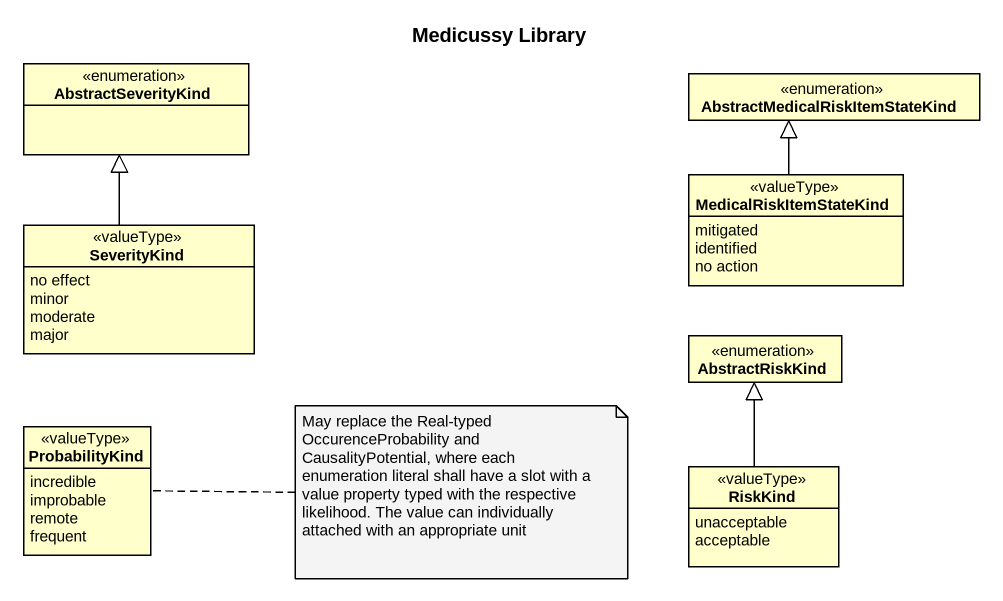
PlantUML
@startuml
title Medicussy Library
hide circle
hide empty members
enum AbstractSeverityKind
enum "AbstractMedicalRiskItemStateKind" as AbstractMedicalRiskItemState
enum MedicalRiskItemStateKind <<valueType>> {
  mitigated
  identified
  no action
}
enum SeverityKind <<valueType>> {
  no effect
  minor
  moderate
  major
}
enum AbstractRiskKind
enum ProbabilityKind <<valueType>> {
  incredible
  improbable
  remote
  frequent
}
enum RiskKind <<valueType>> {
  unacceptable
  acceptable
}
MedicalRiskItemStateKind -up-|> AbstractMedicalRiskItemState
SeverityKind -up-|> AbstractSeverityKind
RiskKind -up-|> AbstractRiskKind
note right of ProbabilityKind : May replace the Real-typed OccurenceProbability and CausalityPotential, where each enumeration literal shall have a slot with a value property typed with the respective likelihood. The value can individually attached with an appropriate unit
@enduml
